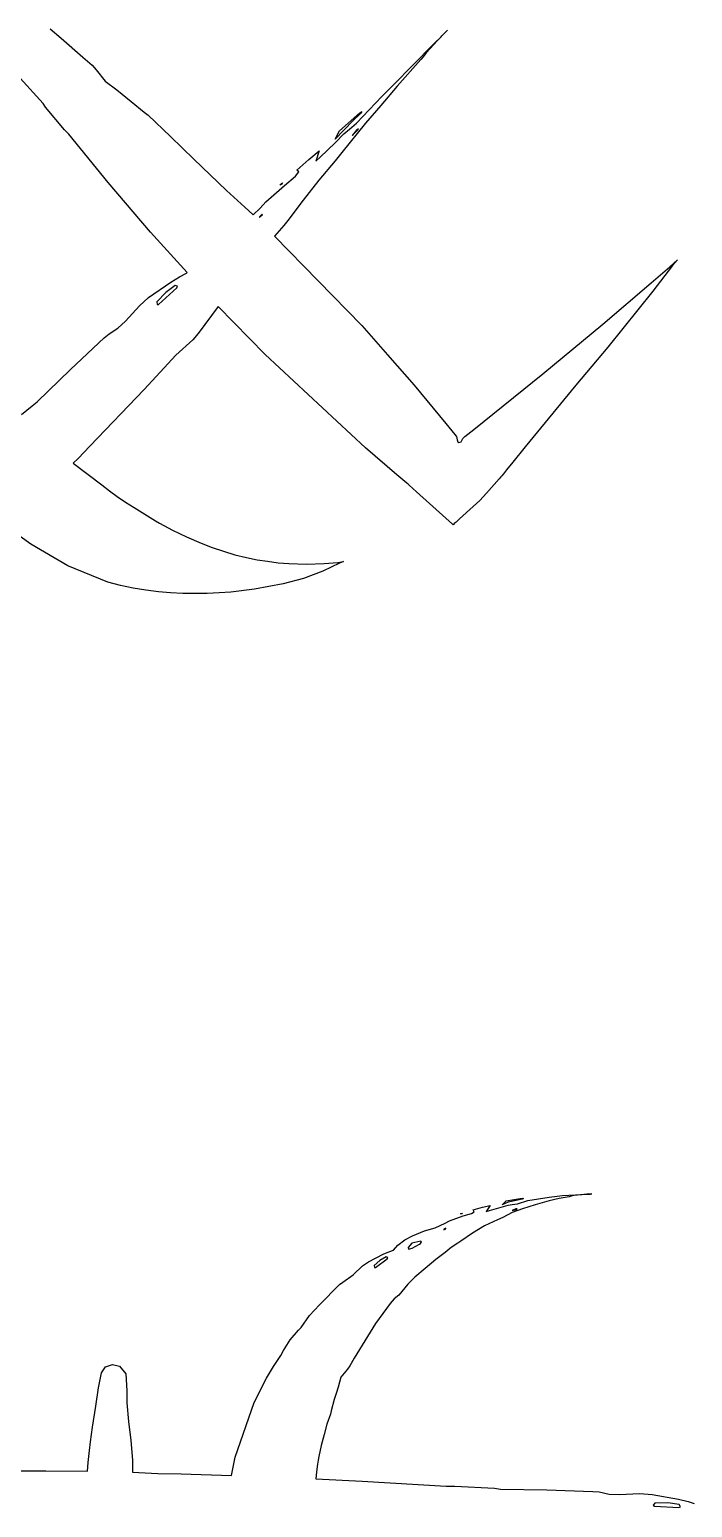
# Model space of a CAD drawing. Extents: x 0 to 203, y 8 to 351.
# Drawn here: x 142 to 166.2, y 183.2 to 237.3 of the extents above; entities that cross this region are included whole.
import ezdxf

# ---------------------------------------------------------------- set-up
doc = ezdxf.new("R2010")
doc.units = 0

msp = doc.modelspace()

# ---------------------------------------------------------------- linework, layer by layer
at = {"layer": 'Layer 1'}
for p, q in [((142.720377, 237.37426), (143.118993, 237.029461)), ((157.036988, 237.080951), (157.071664, 237.116548)), ((157.071656, 237.116548), (157.046725, 237.090629)), ((157.177526, 237.22489), (157.071656, 237.116548)), ((157.071664, 237.116548), (157.188552, 237.237884)), ((157.268421, 237.319672), (157.177526, 237.22489)), ((157.188552, 237.237884), (157.268421, 237.319672)), ((143.118993, 237.029461), (143.914461, 236.338017)), ((155.949623, 235.991479), (156.812751, 236.857361)), ((156.909708, 236.941537), (156.49266, 236.498144)), ((156.812751, 236.857361), (157.036423, 237.080316)), ((157.036412, 237.080317), (156.909708, 236.941537)), ((157.046725, 237.090629), (157.036412, 237.080317)), ((157.036423, 237.080316), (157.036988, 237.080951)), ((143.914461, 236.338017), (144.257776, 236.037431)), ((144.257776, 236.037431), (144.405457, 235.875695)), ((156.298435, 236.252644), (155.429871, 235.267971)), ((156.379867, 236.348981), (156.298435, 236.252644)), ((156.49266, 236.498144), (156.379867, 236.348981)), ((142.454859, 234.644336), (141.615675, 235.568839)), ((144.405457, 235.875695), (144.7266, 235.452199)), ((155.352546, 235.38515), (155.949623, 235.991479)), ((144.7266, 235.452199), (145.156921, 235.140261)), ((145.156921, 235.140261), (145.681747, 234.707897)), ((155.429871, 235.267971), (154.826791, 234.564956)), ((154.871298, 234.897264), (155.352546, 235.38515)), ((142.548297, 234.505062), (142.454859, 234.644336)), ((143.240153, 233.674988), (142.548297, 234.505062)), ((145.681747, 234.707897), (146.167022, 234.315707)), ((153.933661, 233.920711), (154.871298, 234.897264)), ((154.826791, 234.564956), (154.2742, 233.914344)), ((146.167022, 234.315707), (146.301848, 234.212806)), ((146.301848, 234.212806), (147.127542, 233.430687)), ((153.810652, 234.001204), (153.162089, 233.33216)), ((153.313653, 233.632458), (154.05636, 234.301008)), ((154.2742, 233.914344), (153.399845, 232.838564)), ((153.67764, 233.694493), (153.933661, 233.920711)), ((154.085601, 234.270785), (153.810652, 234.001204)), ((154.05636, 234.301008), (154.136593, 234.344727)), ((154.136593, 234.344727), (154.085601, 234.270785)), ((143.39857, 233.511771), (143.240153, 233.674988)), ((144.83942, 231.749781), (143.39857, 233.511771)), ((147.127542, 233.430687), (147.982195, 232.59531)), ((153.162089, 233.33216), (153.313, 233.632)), ((153.162904, 233.201166), (153.475005, 233.523012)), ((153.313, 233.632), (153.313653, 233.632458)), ((153.475005, 233.523012), (153.67764, 233.694493)), ((153.77485, 233.46139), (153.974099, 233.66755)), ((153.935101, 233.661051), (153.77485, 233.46139)), ((154.007, 233.716), (153.935101, 233.661051)), ((153.974099, 233.66755), (154.007, 233.716)), ((154.007, 233.716), (154.007, 233.716)), ((152.193074, 232.581985), (152.575586, 232.90411)), ((152.575586, 232.90411), (152.445764, 232.522374)), ((152.611242, 232.670055), (153.162904, 233.201166)), ((153.399845, 232.838564), (153.158585, 232.537413)), ((147.982195, 232.59531), (149.174935, 231.45626)), ((151.751659, 232.202509), (152.193074, 232.581985)), ((152.445764, 232.522374), (152.611242, 232.670055)), ((153.158585, 232.537413), (152.554023, 231.832561)), ((146.3944, 229.931221), (144.83942, 231.749781)), ((151.136725, 231.645815), (151.178537, 231.692924)), ((151.207352, 231.690099), (151.136725, 231.645815)), ((151.178537, 231.692924), (151.229458, 231.72845)), ((151.229458, 231.72845), (151.207352, 231.690099)), ((151.303945, 231.631483), (151.707647, 231.980592)), ((151.707647, 231.980592), (151.832657, 232.139009)), ((151.832657, 232.139009), (151.751659, 232.202509)), ((152.554023, 231.832561), (151.987739, 231.099388)), ((149.174935, 231.45626), (149.849206, 230.843644)), ((150.613853, 231.033912), (151.303945, 231.631483)), ((149.849206, 230.843644), (150.144975, 230.576817)), ((150.156546, 230.565375), (150.411649, 230.81031)), ((150.411649, 230.81031), (150.613853, 231.033912)), ((151.987739, 231.099388), (151.421602, 230.357313)), ((150.144975, 230.576817), (150.156546, 230.565375)), ((150.488715, 230.585803), (150.382492, 230.483252)), ((150.382492, 230.483252), (150.385879, 230.459308)), ((150.385879, 230.459308), (150.495, 230.562)), ((150.495, 230.562), (150.488715, 230.585803)), ((150.495, 230.562), (150.495, 230.562)), ((151.277243, 230.174179), (150.937953, 229.785379)), ((151.421602, 230.357313), (151.277243, 230.174179)), ((147.73765, 228.444671), (146.3944, 229.931221)), ((150.937953, 229.785379), (154.129563, 226.505199)), ((147.716531, 228.425813), (147.73765, 228.444671)), ((164.735257, 228.06631), (165.417297, 228.654912)), ((165.514198, 228.700536), (164.795432, 227.764736)), ((165.417297, 228.654912), (165.69553, 228.91336)), ((165.69553, 228.91336), (165.514198, 228.700536)), ((146.323, 227.529), (147.13471, 228.090198)), ((147.299245, 227.972141), (146.954023, 227.717179)), ((147.13471, 228.090198), (147.449351, 228.285408)), ((147.383856, 227.947562), (147.299245, 227.972141)), ((147.363163, 227.88873), (147.383856, 227.947562)), ((147.449351, 228.285408), (147.716531, 228.425813)), ((162.960057, 226.559), (164.735257, 228.06631)), ((145.987601, 227.230082), (146.323, 227.529)), ((146.954023, 227.717179), (146.624975, 227.369696)), ((146.624975, 227.369696), (146.639171, 227.274209)), ((146.692, 227.28), (147.363163, 227.88873)), ((164.795432, 227.764736), (163.149972, 225.716776)), ((145.471815, 226.664791), (145.987601, 227.230082)), ((146.639171, 227.274209), (146.692, 227.28)), ((146.692, 227.28), (146.692, 227.28)), ((148.872557, 227.205525), (148.14242, 226.219724)), ((150.596057, 225.439665), (148.872557, 227.205525)), ((144.876504, 226.205435), (145.194527, 226.405741)), ((145.194527, 226.405741), (145.471815, 226.664791)), ((154.129563, 226.505199), (155.071366, 225.435699)), ((160.770847, 224.74008), (162.960057, 226.559)), ((143.462424, 224.895178), (144.699444, 226.057268)), ((144.699444, 226.057268), (144.876504, 226.205435)), ((147.945229, 225.980865), (147.31722, 225.425452)), ((148.14242, 226.219724), (147.945229, 225.980865)), ((147.31722, 225.425452), (146.74804, 224.794192)), ((154.267717, 222.022755), (150.596057, 225.439665)), ((155.071366, 225.435699), (156.049968, 224.320999)), ((163.149972, 225.716776), (161.974962, 224.315966)), ((142.235284, 223.707948), (143.462424, 224.895178)), ((146.74804, 224.794192), (146.165935, 224.168088)), ((158.239037, 222.69897), (160.770847, 224.74008)), ((146.165935, 224.168088), (144.175965, 222.088068)), ((156.049968, 224.320999), (157.216648, 222.917019)), ((161.974962, 224.315966), (160.123342, 222.063616)), ((141.661868, 223.243932), (142.053917, 223.571005)), ((142.053917, 223.571005), (142.235284, 223.707948)), ((157.216648, 222.917019), (157.433612, 222.652013)), ((157.433612, 222.652013), (157.542095, 222.519448)), ((157.542095, 222.519448), (157.596194, 222.453126)), ((157.913519, 222.437653), (158.022073, 222.524735)), ((158.022073, 222.524735), (158.239037, 222.69897)), ((144.175965, 222.088068), (143.744789, 221.637825)), ((155.416037, 221.038788), (154.267717, 222.022755)), ((157.596194, 222.453126), (157.597111, 222.440062)), ((157.597111, 222.440062), (157.622678, 222.314911)), ((157.622678, 222.314911), (157.646763, 222.249512)), ((157.646763, 222.249512), (157.661382, 222.221402)), ((157.661382, 222.221402), (157.681298, 222.222672)), ((157.681298, 222.222672), (157.769653, 222.243083)), ((157.769653, 222.243083), (157.830531, 222.365833)), ((157.830531, 222.365833), (157.834982, 222.374017)), ((157.834982, 222.374017), (157.859349, 222.394004)), ((157.859349, 222.394004), (157.913519, 222.437653)), ((160.123342, 222.063616), (159.664, 221.498)), ((143.744789, 221.637825), (143.557769, 221.467332)), ((143.557769, 221.467332), (144.614629, 220.669394)), ((159.664, 221.498), (159.434748, 221.21507)), ((155.707513, 220.797387), (155.416037, 221.038788)), ((159.171381, 220.896964), (158.697053, 220.369172)), ((159.230213, 220.962439), (159.171381, 220.896964)), ((159.263123, 221.002346), (159.230213, 220.962439)), ((159.320262, 221.073395), (159.263123, 221.002346)), ((159.434748, 221.21507), (159.320262, 221.073395)), ((144.614629, 220.669394), (144.892335, 220.45582)), ((144.892335, 220.45582), (145.176815, 220.248601)), ((155.78054, 220.736992), (155.707513, 220.797387)), ((155.816984, 220.706833), (155.78054, 220.736992)), ((155.835204, 220.691791), (155.816984, 220.706833)), ((155.868963, 220.661351), (155.835204, 220.691791)), ((156.142924, 220.413171), (155.868963, 220.661351)), ((157.209724, 219.450249), (156.142924, 220.413171)), ((158.697053, 220.369172), (158.457557, 220.102627)), ((145.176815, 220.248601), (145.480085, 220.03983)), ((145.480085, 220.03983), (145.793597, 219.844899)), ((145.793597, 219.844899), (146.576069, 219.352774)), ((158.210932, 219.873514), (157.711399, 219.421293)), ((158.457557, 220.102627), (158.210932, 219.873514)), ((146.576069, 219.352774), (146.726996, 219.262161)), ((146.726996, 219.262161), (146.881953, 219.180729)), ((157.45953, 219.225516), (157.209724, 219.450249)), ((157.522387, 219.250873), (157.490817, 219.222411)), ((157.585528, 219.307727), (157.522387, 219.250873)), ((157.711399, 219.421293), (157.585528, 219.307727)), ((142.004474, 218.499415), (141.614121, 218.77507)), ((146.881953, 219.180729), (147.193839, 219.013978)), ((147.193839, 219.013978), (147.715343, 218.761841)), ((147.715343, 218.761841), (148.253094, 218.529623)), ((157.475067, 219.211404), (157.45953, 219.225516)), ((157.490817, 219.222411), (157.475067, 219.211404)), ((143.367214, 217.698709), (142.004474, 218.499415)), ((148.253094, 218.529623), (148.656584, 218.37474)), ((148.656584, 218.37474), (149.068972, 218.239135)), ((149.068972, 218.239135), (149.488281, 218.110879)), ((144.834834, 217.111955), (143.367214, 217.698709)), ((149.488281, 218.110879), (149.915359, 218.00861)), ((149.915359, 218.00861), (150.294835, 217.924846)), ((150.294835, 217.924846), (150.678902, 217.869971)), ((150.678902, 217.869971), (151.067138, 217.818342)), ((151.067138, 217.818342), (151.457491, 217.792634)), ((151.457491, 217.792634), (152.103215, 217.76735)), ((152.103215, 217.76735), (152.752484, 217.784653)), ((153.319126, 217.806406), (152.707359, 217.513025)), ((152.752484, 217.784653), (153.255627, 217.829218)), ((153.255627, 217.829218), (153.4662, 217.861967)), ((153.4662, 217.861967), (153.319126, 217.806406)), ((145.291012, 216.985802), (144.834834, 217.111955)), ((151.996786, 217.240619), (151.258033, 217.041523)), ((152.707359, 217.513025), (151.996786, 217.240619)), ((145.752555, 216.884171), (145.291012, 216.985802)), ((146.218125, 216.809517), (145.752555, 216.884171)), ((146.682849, 216.748354), (146.218125, 216.809517)), ((147.131113, 216.712901), (146.682849, 216.748354)), ((147.577049, 216.688534), (147.131113, 216.712901)), ((148.464047, 216.69051), (147.577049, 216.688534)), ((148.903628, 216.711908), (148.464047, 216.69051)), ((149.339463, 216.738747), (148.903628, 216.711908)), ((150.200965, 216.846945), (149.339463, 216.738747)), ((150.732852, 216.943705), (150.200965, 216.846945)), ((151.258033, 217.041523), (150.732852, 216.943705)), ((159.270072, 194.304947), (159.424731, 194.446766)), ((159.499751, 194.39602), (159.270072, 194.304947)), ((159.424731, 194.446766), (160.004079, 194.543913)), ((159.792002, 194.458278), (159.499751, 194.39602)), ((159.642299, 194.308944), (159.839205, 194.334759)), ((160.011791, 194.506375), (159.792002, 194.458278)), ((159.839205, 194.334759), (160.211334, 194.456518)), ((160.004079, 194.543913), (160.059, 194.532)), ((160.0589, 194.53272), (160.011791, 194.506375)), ((160.059, 194.532), (160.0589, 194.53272)), ((160.211334, 194.456518), (160.601263, 194.514255)), ((160.994381, 194.445206), (160.483187, 194.301623)), ((160.601263, 194.514255), (160.993029, 194.577255)), ((160.993029, 194.577255), (161.481976, 194.639652)), ((161.362912, 194.531513), (160.994381, 194.445206)), ((161.735679, 194.59709), (161.362912, 194.531513)), ((161.481976, 194.639652), (162.189018, 194.68376)), ((161.807222, 194.612697), (161.735679, 194.59709)), ((161.912384, 194.646174), (161.807222, 194.612697)), ((162.263468, 194.676089), (161.912384, 194.646174)), ((162.189018, 194.68376), (162.372011, 194.687711)), ((162.372019, 194.687708), (162.263468, 194.676089)), ((162.372011, 194.687711), (162.372504, 194.687852)), ((162.380486, 194.68792), (162.372019, 194.687708)), ((162.372504, 194.687852), (162.400543, 194.689159)), ((162.400543, 194.689156), (162.380486, 194.68792)), ((162.400543, 194.689159), (162.498855, 194.694916)), ((162.48911, 194.693147), (162.400543, 194.689156)), ((162.565104, 194.698021), (162.48911, 194.693147)), ((162.498855, 194.694916), (162.565104, 194.698021)), ((157.343415, 193.717231), (157.852772, 193.893163)), ((157.752516, 193.965482), (157.785076, 193.98388)), ((157.802379, 193.971592), (157.752516, 193.965482)), ((157.785076, 193.98388), (157.82159, 193.990941)), ((157.82159, 193.990941), (157.802379, 193.971592)), ((157.852772, 193.893163), (158.153996, 193.982435)), ((158.153996, 193.982435), (158.255768, 194.044806)), ((158.217911, 194.122496), (158.550845, 194.210778)), ((158.255768, 194.044806), (158.217911, 194.122496)), ((158.550845, 194.210778), (158.840123, 194.272153)), ((158.840123, 194.272153), (158.689193, 194.058119)), ((158.689193, 194.058119), (158.814415, 194.088912)), ((158.814415, 194.088912), (159.241493, 194.210355)), ((159.298217, 193.840091), (159.102651, 193.745028)), ((159.241493, 194.210355), (159.489744, 194.28712)), ((159.648313, 194.013689), (159.298217, 193.840091)), ((159.489744, 194.28712), (159.642299, 194.308944)), ((159.776524, 194.150684), (159.641622, 194.093393)), ((159.641622, 194.093393), (159.799404, 194.134498)), ((160.021221, 194.147846), (159.648313, 194.013689)), ((159.829, 194.151), (159.776524, 194.150684)), ((159.799404, 194.134498), (159.829, 194.151)), ((159.829, 194.151), (159.829, 194.151)), ((160.250684, 194.230255), (160.021221, 194.147846)), ((160.483187, 194.301623), (160.250684, 194.230255)), ((155.989361, 193.161708), (156.436641, 193.350492)), ((156.436641, 193.350492), (156.820494, 193.461481)), ((156.820494, 193.461481), (157.191427, 193.624041)), ((157.137451, 193.387913), (157.216411, 193.424286)), ((157.137592, 193.40564), (157.137451, 193.387913)), ((157.215, 193.443), (157.137592, 193.40564)), ((157.191427, 193.624041), (157.343415, 193.717231)), ((157.216411, 193.424286), (157.215, 193.443)), ((157.215, 193.443), (157.215, 193.443)), ((158.189098, 193.259787), (157.762443, 192.967289)), ((158.630725, 193.52877), (158.189098, 193.259787)), ((159.102651, 193.745028), (158.630725, 193.52877)), ((155.300894, 192.634658), (155.458673, 192.826798)), ((155.458673, 192.826798), (155.708973, 193.014239)), ((155.708973, 193.014239), (155.989361, 193.161708)), ((155.966049, 192.891992), (155.83553, 192.739792)), ((155.83553, 192.739792), (155.839628, 192.674108)), ((155.839628, 192.674108), (155.983, 192.715)), ((156.293472, 192.965935), (155.966049, 192.891992)), ((155.983, 192.715), (156.245799, 192.860773)), ((155.983, 192.715), (155.983, 192.715)), ((156.245799, 192.860773), (156.286834, 192.888036)), ((156.286834, 192.888036), (156.317627, 192.949975)), ((156.317627, 192.949975), (156.293472, 192.965935)), ((157.407264, 192.741824), (157.183462, 192.548378)), ((157.657211, 192.893942), (157.407264, 192.741824)), ((157.762443, 192.967289), (157.657211, 192.893942)), ((154.154626, 192.061347), (154.384445, 192.214994)), ((154.384445, 192.214994), (154.919157, 192.492627)), ((154.80049, 192.266141), (154.590023, 192.07259)), ((154.636, 192.005), (155.067952, 192.324408)), ((155.026352, 192.389878), (154.80049, 192.266141)), ((154.919157, 192.492627), (155.126235, 192.580062)), ((155.081583, 192.360851), (155.026352, 192.389878)), ((155.067952, 192.324408), (155.081583, 192.360851)), ((155.126235, 192.580062), (155.300894, 192.634658)), ((156.84608, 192.293026), (156.453961, 191.973054)), ((157.183462, 192.548378), (156.84608, 192.293026)), ((153.435931, 191.471616), (153.821339, 191.73417)), ((153.821339, 191.73417), (154.154626, 192.061347)), ((154.590023, 192.07259), (154.600971, 192.007789)), ((154.600971, 192.007789), (154.636, 192.005)), ((154.636, 192.005), (154.636, 192.005)), ((156.070811, 191.646582), (155.825738, 191.393776)), ((156.453961, 191.973054), (156.070811, 191.646582)), ((152.582481, 190.63607), (153.32208, 191.384003)), ((153.32208, 191.384003), (153.435931, 191.471616)), ((155.598673, 191.121864), (155.49457, 190.992369)), ((155.825738, 191.393776), (155.598673, 191.121864)), ((152.403089, 190.43994), (152.582481, 190.63607)), ((155.175549, 190.68624), (154.904839, 190.324431)), ((155.322666, 190.861853), (155.175549, 190.68624)), ((155.49457, 190.992369), (155.322666, 190.861853)), ((151.91732, 189.806561), (152.222001, 190.244163)), ((152.222001, 190.244163), (152.403089, 190.43994)), ((154.904839, 190.324431), (154.641543, 189.958725)), ((151.513337, 189.350879), (151.814205, 189.705847)), ((151.814205, 189.705847), (151.91732, 189.806561)), ((154.641543, 189.958725), (153.848621, 188.688085)), ((151.168043, 188.785972), (151.260635, 188.958901)), ((151.260635, 188.958901), (151.513337, 189.350879)), ((144.740536, 188.363771), (144.996098, 188.453838)), ((144.996098, 188.453838), (145.258865, 188.387678)), ((145.258865, 188.387678), (145.489742, 188.10895)), ((150.897471, 188.37362), (151.168043, 188.785972)), ((153.701363, 188.402118), (153.610961, 188.277376)), ((153.848621, 188.688085), (153.701363, 188.402118)), ((144.493626, 187.596441), (144.599778, 188.149596)), ((144.599778, 188.149596), (144.740536, 188.363771)), ((145.489742, 188.10895), (145.528587, 187.486555)), ((150.188242, 187.062095), (150.641592, 187.949401)), ((150.641592, 187.949401), (150.897471, 188.37362)), ((153.363383, 187.991112), (153.264392, 187.625813)), ((153.610961, 188.277376), (153.363383, 187.991112)), ((144.394749, 186.921039), (144.493626, 187.596441)), ((145.528587, 187.486555), (145.530845, 187.052498)), ((153.200404, 187.393062), (153.118196, 187.171154)), ((153.264392, 187.625813), (153.200404, 187.393062)), ((144.271294, 186.150435), (144.394749, 186.921039)), ((145.530845, 187.052498), (145.588333, 186.360924)), ((149.496454, 185.062235), (150.188242, 187.062095)), ((153.118196, 187.171154), (153.008158, 186.74948)), ((145.588333, 186.360924), (145.667293, 185.670045)), ((152.851573, 186.264239), (152.755871, 185.883423)), ((152.986193, 186.633052), (152.851573, 186.264239)), ((153.008158, 186.74948), (152.986193, 186.633052)), ((144.195865, 185.622855), (144.271294, 186.150435)), ((145.667293, 185.670045), (145.7291, 184.951564)), ((152.755871, 185.883423), (152.649863, 185.486006)), ((144.103909, 184.86482), (144.15356, 185.297972)), ((144.15356, 185.297972), (144.195865, 185.622855)), ((152.649863, 185.486006), (152.562569, 185.084317)), ((144.084274, 184.550495), (144.103909, 184.86482)), ((145.7291, 184.951564), (145.737363, 184.508947)), ((149.359226, 184.386446), (149.496454, 185.062235)), ((152.514117, 184.805024), (152.472732, 184.524603)), ((152.53446, 184.9455), (152.514117, 184.805024)), ((152.562569, 185.084317), (152.53446, 184.9455)), ((140.533034, 184.562572), (142.564534, 184.560348)), ((142.564534, 184.560348), (144.084274, 184.550495)), ((145.737363, 184.508947), (146.661722, 184.462686)), ((146.661722, 184.462686), (147.512206, 184.443407)), ((147.512206, 184.443407), (149.359226, 184.386446)), ((152.472732, 184.524603), (152.444552, 184.265156)), ((152.444552, 184.265156), (154.151382, 184.178144)), ((154.151382, 184.178144), (157.227232, 183.990066)), ((157.227232, 183.990066), (157.536082, 183.992468)), ((157.536082, 183.992468), (158.997632, 183.915909)), ((158.997632, 183.915909), (159.220954, 183.884478)), ((159.220954, 183.884478), (160.914854, 183.856298)), ((160.914854, 183.856298), (162.598024, 183.803257)), ((162.598024, 183.803257), (162.826429, 183.782988)), ((162.826429, 183.782988), (163.189899, 183.699746)), ((163.189899, 183.699746), (163.566243, 183.686796)), ((163.566243, 183.686796), (164.324701, 183.721721)), ((164.324701, 183.721721), (164.769858, 183.695756)), ((164.769858, 183.695756), (165.733135, 183.518837)), ((165.733135, 183.518837), (166.090928, 183.434298)), ((164.87039, 183.370933), (164.813325, 183.293528)), ((164.813325, 183.293528), (164.854427, 183.260051)), ((164.854427, 183.260051), (165.752373, 183.215979)), ((165.345, 183.384), (164.87039, 183.370933)), ((165.766075, 183.320218), (165.345, 183.384)), ((165.345, 183.384), (165.345, 183.384)), ((165.752373, 183.215979), (165.808169, 183.242889)), ((165.808169, 183.242889), (165.766075, 183.320218)), ((166.090928, 183.434298), (166.303723, 183.364518))]:
    msp.add_line(p, q, dxfattribs=at)

doc.saveas('drawing.dxf')
